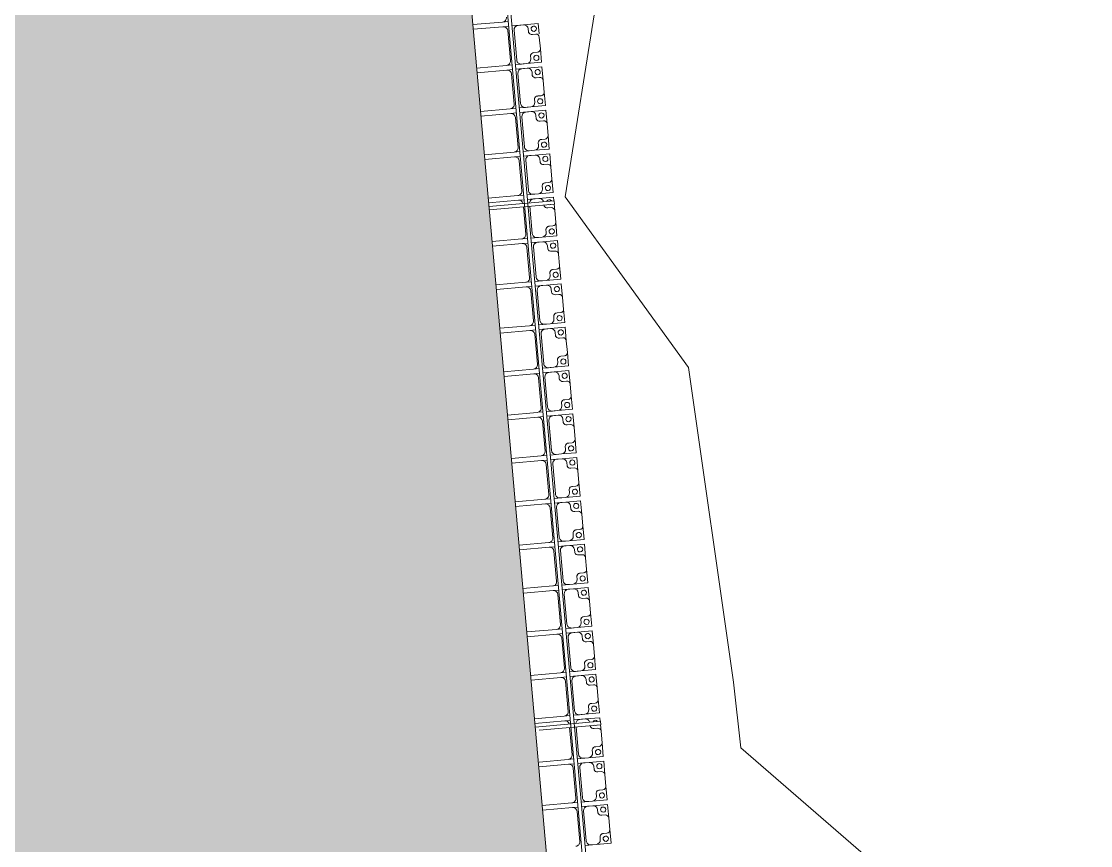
# Model space of a CAD drawing. Header units: millimetres. Extents: x -861324 to 439029, y -308065 to 694685.
# Drawn here: x -21527 to -9258, y 104252 to 113714 of the extents above; entities that cross this region are included whole.
import ezdxf

# ---------------------------------------------------------------- set-up
doc = ezdxf.new("R2010")
doc.units = ezdxf.units.MM
for name, color, linetype, lineweight in [('A-DETL-GENF', 92, 'Continuous', 9), ('A-DETL-THIN', 151, 'Continuous', 9), ('A-GENM', 13, 'Continuous', 9), ('C-TOPO-MINR', 7, 'Continuous', 9), ('S-BEAM', 12, 'Continuous', 9)]:
    doc.layers.add(name, color=color, linetype=linetype, lineweight=lineweight)

# ---------------------------------------------------------------- blocks, each defined once
blk = doc.blocks.new('Dầm C52 - Dầm C52-21055-BỐ TRÍ BÈ PIN HỒ BẢN MÒNG')
at = {"layer": 'S-BEAM', "color": 7}
for p, q in [((-63556, 20), (63556, 20)), ((63556, -20), (-63556, -20))]:
    blk.add_line(p, q, dxfattribs=at)
blk = doc.blocks.new('Dầm C52 - Hộp 40x60-V102-BỐ TRÍ BÈ PIN HỒ BẢN MÒNG')
at = {"layer": 'S-BEAM', "color": 7}
for p, q in [((36408, 20), (37160, 20)), ((37160, 20), (37160, -20)), ((37160, -20), (36448, -20))]:
    blk.add_line(p, q, dxfattribs=at)
blk = doc.blocks.new('Dầm C52 - Hộp 40x60-15957-BỐ TRÍ BÈ PIN HỒ BẢN MÒNG')
at = {"layer": 'S-BEAM', "color": 7}
for p, q in [((36408, 20), (37160, 20)), ((37160, 20), (37160, -20)), ((37160, -20), (36408, -20))]:
    blk.add_line(p, q, dxfattribs=at)
blk = doc.blocks.new('Dai phaodi lai - DẢI PHAO ĐI LẠI-21666-BỐ TRÍ BÈ PIN HỒ BẢN MÒNG')
at = {"layer": 'A-GENM', "color": 9}
for p, q in [((56277, 748), (56396, 748)), ((56277, 579), (56277, 748)), ((56277, 748), (56277, 579)), ((56396, 748), (56277, 748)), ((56567, 748), (56723, 748)), ((56723, 748), (56567, 748)), ((56723, 748), (56723, 579)), ((56723, 579), (56723, 748)), ((56777, 748), (56933, 748)), ((56777, 579), (56777, 748)), ((56777, 748), (56777, 579)), ((56933, 748), (56777, 748)), ((57067, 748), (57223, 748)), ((57223, 748), (57067, 748)), ((57223, 748), (57223, 579)), ((57223, 579), (57223, 748)), ((57277, 748), (57433, 748)), ((57277, 579), (57277, 748)), ((57277, 748), (57277, 579)), ((57433, 748), (57277, 748)), ((57567, 748), (57723, 748)), ((57723, 748), (57567, 748)), ((57723, 748), (57723, 579)), ((57723, 579), (57723, 748)), ((57777, 748), (57933, 748)), ((57777, 579), (57777, 748)), ((57777, 748), (57777, 579)), ((57933, 748), (57777, 748)), ((58067, 748), (58223, 748)), ((58223, 748), (58067, 748)), ((58223, 748), (58223, 579)), ((58223, 579), (58223, 748)), ((58277, 748), (58318, 748)), ((58277, 579), (58277, 748)), ((58277, 748), (58277, 579)), ((58318, 748), (58277, 748)), ((58358, 748), (58433, 748)), ((58433, 748), (58358, 748)), ((58567, 748), (58723, 748)), ((58723, 748), (58567, 748)), ((58723, 748), (58723, 579)), ((58723, 579), (58723, 748)), ((58777, 748), (58933, 748)), ((58777, 579), (58777, 748)), ((58777, 748), (58777, 579)), ((58933, 748), (58777, 748)), ((59067, 748), (59223, 748)), ((59223, 748), (59067, 748)), ((59223, 748), (59223, 579)), ((59223, 579), (59223, 748)), ((59277, 748), (59433, 748)), ((59277, 579), (59277, 748)), ((59277, 748), (59277, 579)), ((59433, 748), (59277, 748)), ((59567, 748), (59723, 748)), ((59723, 748), (59567, 748)), ((59723, 748), (59723, 579)), ((59723, 579), (59723, 748)), ((59777, 748), (59933, 748)), ((59777, 579), (59777, 748)), ((59777, 748), (59777, 579)), ((59933, 748), (59777, 748)), ((60067, 748), (60223, 748)), ((60223, 748), (60067, 748)), ((60223, 748), (60223, 579)), ((60223, 579), (60223, 748)), ((60277, 748), (60433, 748)), ((60277, 579), (60277, 748)), ((60277, 748), (60277, 579)), ((60433, 748), (60277, 748)), ((60567, 748), (60723, 748)), ((60723, 748), (60567, 748)), ((60723, 748), (60723, 579)), ((60723, 579), (60723, 748)), ((60777, 748), (60933, 748)), ((60777, 579), (60777, 748)), ((60777, 748), (60777, 579)), ((60933, 748), (60777, 748)), ((61067, 748), (61223, 748)), ((61223, 748), (61067, 748)), ((61223, 748), (61223, 579)), ((61223, 579), (61223, 748)), ((61277, 748), (61433, 748)), ((61277, 579), (61277, 748)), ((61277, 748), (61277, 579)), ((61433, 748), (61277, 748)), ((61567, 748), (61723, 748)), ((61723, 748), (61567, 748)), ((61723, 748), (61723, 579)), ((61723, 579), (61723, 748)), ((61777, 748), (61933, 748)), ((61777, 579), (61777, 748)), ((61777, 748), (61777, 579)), ((61933, 748), (61777, 748)), ((62067, 748), (62223, 748)), ((62223, 748), (62067, 748)), ((62223, 748), (62223, 579)), ((62223, 579), (62223, 748)), ((62277, 748), (62433, 748)), ((62277, 579), (62277, 748)), ((62277, 748), (62277, 579)), ((62433, 748), (62277, 748)), ((62567, 748), (62723, 748)), ((62723, 748), (62567, 748)), ((62723, 748), (62723, 579)), ((62723, 579), (62723, 748)), ((62777, 748), (62933, 748)), ((62777, 579), (62777, 748)), ((62777, 748), (62777, 579)), ((62933, 748), (62777, 748)), ((63067, 748), (63223, 748)), ((63223, 748), (63067, 748)), ((63223, 748), (63223, 579)), ((63223, 579), (63223, 748)), ((63277, 748), (63433, 748)), ((63277, 579), (63277, 748)), ((63277, 748), (63277, 579)), ((63433, 748), (63277, 748)), ((63567, 748), (63723, 748)), ((63723, 748), (63567, 748)), ((63723, 748), (63723, 579)), ((63723, 579), (63723, 748)), ((63777, 748), (63933, 748)), ((63777, 579), (63777, 748)), ((63777, 748), (63777, 579)), ((63933, 748), (63777, 748)), ((64067, 748), (64223, 748)), ((64223, 748), (64067, 748)), ((64223, 748), (64223, 579)), ((64223, 579), (64223, 748)), ((64277, 748), (64318, 748)), ((64277, 579), (64277, 748)), ((64277, 748), (64277, 579)), ((64318, 748), (64277, 748)), ((64358, 748), (64433, 748)), ((64433, 748), (64358, 748)), ((64567, 748), (64723, 748)), ((64723, 748), (64567, 748)), ((64723, 748), (64723, 579)), ((64723, 579), (64723, 748)), ((64777, 748), (64933, 748)), ((64777, 579), (64777, 748)), ((64777, 748), (64777, 579)), ((64933, 748), (64777, 748)), ((65067, 748), (65223, 748)), ((65223, 748), (65067, 748)), ((65223, 748), (65223, 579)), ((65223, 579), (65223, 748)), ((65277, 748), (65433, 748)), ((65277, 579), (65277, 748)), ((65277, 748), (65277, 579)), ((65433, 748), (65277, 748)), ((65567, 748), (65723, 748)), ((65723, 748), (65567, 748)), ((65723, 748), (65723, 579)), ((65723, 579), (65723, 748)), ((56327, 629), (56361, 629)), ((56361, 629), (56327, 629)), ((56327, 629), (56361, 629)), ((56395, 671), (56395, 710)), ((56395, 710), (56395, 671)), ((56395, 671), (56395, 710)), ((56636, 629), (56673, 629)), ((56673, 629), (56636, 629)), ((56636, 629), (56673, 629)), ((56827, 629), (56864, 629)), ((56864, 629), (56827, 629)), ((56827, 629), (56864, 629)), ((56895, 671), (56895, 710)), ((56895, 710), (56895, 671)), ((56895, 671), (56895, 710)), ((57136, 629), (57173, 629)), ((57173, 629), (57136, 629)), ((57136, 629), (57173, 629)), ((57327, 629), (57364, 629)), ((57364, 629), (57327, 629)), ((57327, 629), (57364, 629)), ((57395, 671), (57395, 710)), ((57395, 710), (57395, 671)), ((57395, 671), (57395, 710)), ((57636, 629), (57673, 629)), ((57673, 629), (57636, 629)), ((57636, 629), (57673, 629)), ((57827, 629), (57864, 629)), ((57864, 629), (57827, 629)), ((57827, 629), (57864, 629)), ((57895, 671), (57895, 710)), ((57895, 710), (57895, 671)), ((57895, 671), (57895, 710)), ((58136, 629), (58173, 629)), ((58173, 629), (58136, 629)), ((58136, 629), (58173, 629)), ((58395, 671), (58395, 710)), ((58395, 710), (58395, 671)), ((58395, 671), (58395, 710)), ((58636, 629), (58673, 629)), ((58673, 629), (58636, 629)), ((58636, 629), (58673, 629)), ((58827, 629), (58864, 629)), ((58864, 629), (58827, 629)), ((58827, 629), (58864, 629)), ((58895, 671), (58895, 710)), ((58895, 710), (58895, 671)), ((58895, 671), (58895, 710)), ((59136, 629), (59173, 629)), ((59173, 629), (59136, 629)), ((59136, 629), (59173, 629)), ((59327, 629), (59364, 629)), ((59364, 629), (59327, 629)), ((59327, 629), (59364, 629)), ((59395, 671), (59395, 710)), ((59395, 710), (59395, 671)), ((59395, 671), (59395, 710)), ((59636, 629), (59673, 629)), ((59673, 629), (59636, 629)), ((59636, 629), (59673, 629)), ((59827, 629), (59864, 629)), ((59864, 629), (59827, 629)), ((59827, 629), (59864, 629)), ((59895, 671), (59895, 710)), ((59895, 710), (59895, 671)), ((59895, 671), (59895, 710)), ((60136, 629), (60173, 629)), ((60173, 629), (60136, 629)), ((60136, 629), (60173, 629)), ((60327, 629), (60364, 629)), ((60364, 629), (60327, 629)), ((60327, 629), (60364, 629)), ((60395, 671), (60395, 710)), ((60395, 710), (60395, 671)), ((60395, 671), (60395, 710)), ((60636, 629), (60673, 629)), ((60673, 629), (60636, 629)), ((60636, 629), (60673, 629)), ((60827, 629), (60864, 629)), ((60864, 629), (60827, 629)), ((60827, 629), (60864, 629)), ((60895, 671), (60895, 710)), ((60895, 710), (60895, 671)), ((60895, 671), (60895, 710)), ((61136, 629), (61173, 629)), ((61173, 629), (61136, 629)), ((61136, 629), (61173, 629)), ((61327, 629), (61364, 629)), ((61364, 629), (61327, 629)), ((61327, 629), (61364, 629)), ((61395, 671), (61395, 710)), ((61395, 710), (61395, 671)), ((61395, 671), (61395, 710)), ((61636, 629), (61673, 629)), ((61673, 629), (61636, 629)), ((61636, 629), (61673, 629)), ((61827, 629), (61864, 629)), ((61864, 629), (61827, 629)), ((61827, 629), (61864, 629)), ((61895, 671), (61895, 710)), ((61895, 710), (61895, 671)), ((61895, 671), (61895, 710)), ((62136, 629), (62173, 629)), ((62173, 629), (62136, 629)), ((62136, 629), (62173, 629)), ((62327, 629), (62364, 629)), ((62364, 629), (62327, 629)), ((62327, 629), (62364, 629)), ((62395, 671), (62395, 710)), ((62395, 710), (62395, 671)), ((62395, 671), (62395, 710)), ((62636, 629), (62673, 629)), ((62673, 629), (62636, 629)), ((62636, 629), (62673, 629)), ((62827, 629), (62850, 629)), ((62850, 629), (62827, 629)), ((62827, 629), (62850, 629)), ((62895, 671), (62895, 710)), ((62895, 710), (62895, 671)), ((62895, 671), (62895, 710)), ((63136, 629), (63173, 629)), ((63173, 629), (63136, 629)), ((63136, 629), (63173, 629)), ((63327, 629), (63364, 629)), ((63364, 629), (63327, 629)), ((63327, 629), (63364, 629)), ((63395, 671), (63395, 710)), ((63395, 710), (63395, 671)), ((63395, 671), (63395, 710)), ((63636, 629), (63673, 629)), ((63673, 629), (63636, 629)), ((63636, 629), (63673, 629)), ((63827, 629), (63864, 629)), ((63864, 629), (63827, 629)), ((63827, 629), (63864, 629)), ((63895, 671), (63895, 710)), ((63895, 710), (63895, 671)), ((63895, 671), (63895, 710)), ((64136, 629), (64173, 629)), ((64173, 629), (64136, 629)), ((64136, 629), (64173, 629)), ((64395, 671), (64395, 710)), ((64395, 710), (64395, 671)), ((64395, 671), (64395, 710)), ((64636, 629), (64673, 629)), ((64673, 629), (64636, 629)), ((64636, 629), (64673, 629)), ((64827, 629), (64864, 629)), ((64864, 629), (64827, 629)), ((64827, 629), (64864, 629)), ((64895, 671), (64895, 710)), ((64895, 710), (64895, 671)), ((64895, 671), (64895, 710)), ((65136, 629), (65173, 629)), ((65173, 629), (65136, 629)), ((65136, 629), (65173, 629)), ((65327, 629), (65364, 629)), ((65364, 629), (65327, 629)), ((65327, 629), (65364, 629)), ((65395, 671), (65395, 710)), ((65395, 710), (65395, 671)), ((65395, 671), (65395, 710)), ((65636, 629), (65673, 629)), ((65673, 629), (65636, 629)), ((65636, 629), (65673, 629)), ((56277, 448), (56277, 579)), ((56723, 579), (56723, 448)), ((56777, 448), (56777, 579)), ((57223, 579), (57223, 448)), ((57277, 448), (57277, 579)), ((57723, 579), (57723, 448)), ((57777, 448), (57777, 579)), ((58223, 579), (58223, 448)), ((58277, 448), (58277, 579)), ((58723, 579), (58723, 448)), ((58777, 448), (58777, 579)), ((59223, 579), (59223, 448)), ((59277, 448), (59277, 579)), ((59723, 579), (59723, 453)), ((59777, 448), (59777, 579)), ((60223, 579), (60223, 448)), ((60277, 448), (60277, 579)), ((60723, 579), (60723, 448)), ((60777, 448), (60777, 579)), ((61223, 579), (61223, 448)), ((61277, 448), (61277, 579)), ((61723, 579), (61723, 448)), ((61777, 448), (61777, 579)), ((62223, 579), (62223, 448)), ((62277, 448), (62277, 579)), ((62723, 579), (62723, 448)), ((62777, 448), (62777, 579)), ((63223, 579), (63223, 448)), ((63277, 448), (63277, 579)), ((63723, 579), (63723, 448)), ((63777, 448), (63777, 579)), ((64223, 579), (64223, 448)), ((64277, 448), (64277, 579)), ((64723, 579), (64723, 448)), ((64777, 448), (64777, 579)), ((65223, 579), (65223, 448)), ((65277, 448), (65277, 579)), ((65723, 579), (65723, 448)), ((56223, 408), (56223, 343)), ((56277, 343), (56277, 408)), ((56723, 408), (56723, 343)), ((56777, 343), (56777, 408)), ((57223, 408), (57223, 343)), ((57277, 343), (57277, 408)), ((57723, 408), (57723, 343)), ((57777, 343), (57777, 408)), ((58223, 408), (58223, 343)), ((58277, 343), (58277, 408)), ((58723, 408), (58723, 343)), ((58777, 343), (58777, 408)), ((59223, 408), (59223, 343)), ((59277, 343), (59277, 408)), ((59723, 408), (59723, 343)), ((59777, 343), (59777, 408)), ((60223, 408), (60223, 343)), ((60277, 343), (60277, 403)), ((60723, 408), (60723, 364)), ((60777, 343), (60777, 408)), ((61223, 408), (61223, 343)), ((61277, 343), (61277, 408)), ((61723, 408), (61723, 343)), ((61777, 343), (61777, 408)), ((62223, 408), (62223, 343)), ((62277, 343), (62277, 408)), ((62723, 408), (62723, 343)), ((62777, 343), (62777, 408)), ((63223, 408), (63223, 343)), ((63277, 343), (63277, 408)), ((63723, 408), (63723, 343)), ((63777, 343), (63777, 408)), ((64223, 408), (64223, 343)), ((64277, 343), (64277, 408)), ((64723, 408), (64723, 343)), ((64777, 343), (64777, 408)), ((65223, 408), (65223, 343)), ((65277, 343), (65277, 408))]:
    blk.add_line(p, q, dxfattribs=at)
at = {"layer": 'A-GENM', "color": 7}
for p, q in [((56567, 748), (56433, 748)), ((57067, 748), (56933, 748)), ((57567, 748), (57433, 748)), ((58067, 748), (57933, 748)), ((58567, 748), (58433, 748)), ((59067, 748), (58933, 748)), ((59567, 748), (59433, 748)), ((60067, 748), (59933, 748)), ((60567, 748), (60433, 748)), ((61067, 748), (60933, 748)), ((61567, 748), (61433, 748)), ((62067, 748), (61933, 748)), ((62567, 748), (62433, 748)), ((63067, 748), (62933, 748)), ((63567, 748), (63433, 748)), ((64067, 748), (63933, 748)), ((64567, 748), (64433, 748)), ((65067, 748), (64933, 748)), ((65567, 748), (65433, 748)), ((56364, 629), (56327, 629)), ((56395, 710), (56395, 671)), ((56605, 671), (56605, 710)), ((56673, 629), (56636, 629)), ((56864, 629), (56827, 629)), ((56895, 710), (56895, 671)), ((57105, 671), (57105, 710)), ((57173, 629), (57136, 629)), ((57364, 629), (57327, 629)), ((57395, 710), (57395, 671)), ((57605, 671), (57605, 710)), ((57673, 629), (57636, 629)), ((57864, 629), (57827, 629)), ((57895, 710), (57895, 671)), ((58105, 671), (58105, 710)), ((58173, 629), (58136, 629)), ((58395, 710), (58395, 671)), ((58605, 671), (58605, 710)), ((58673, 629), (58636, 629)), ((58864, 629), (58827, 629)), ((58895, 710), (58895, 671)), ((59105, 671), (59105, 710)), ((59173, 629), (59136, 629)), ((59364, 629), (59327, 629)), ((59395, 710), (59395, 671)), ((59605, 671), (59605, 710)), ((59673, 629), (59636, 629)), ((59864, 629), (59827, 629)), ((59895, 710), (59895, 671)), ((60105, 671), (60105, 710)), ((60173, 629), (60136, 629)), ((60364, 629), (60327, 629)), ((60395, 710), (60395, 671)), ((60605, 671), (60605, 710)), ((60673, 629), (60636, 629)), ((60864, 629), (60827, 629)), ((60895, 710), (60895, 671)), ((61105, 671), (61105, 710)), ((61173, 629), (61136, 629)), ((61364, 629), (61327, 629)), ((61395, 710), (61395, 671)), ((61605, 671), (61605, 710)), ((61673, 629), (61636, 629)), ((61864, 629), (61827, 629)), ((61895, 710), (61895, 671)), ((62105, 671), (62105, 710)), ((62173, 629), (62136, 629)), ((62364, 629), (62327, 629)), ((62395, 710), (62395, 671)), ((62605, 671), (62605, 710)), ((62673, 629), (62636, 629)), ((62864, 629), (62827, 629)), ((62895, 710), (62895, 671)), ((63105, 671), (63105, 710)), ((63173, 629), (63136, 629)), ((63364, 629), (63327, 629)), ((63395, 710), (63395, 671)), ((63605, 671), (63605, 710)), ((63673, 629), (63636, 629)), ((63864, 629), (63827, 629)), ((63895, 710), (63895, 671)), ((64105, 671), (64105, 710)), ((64173, 629), (64136, 629)), ((64395, 710), (64395, 671)), ((64605, 671), (64605, 710)), ((64673, 629), (64636, 629)), ((64864, 629), (64827, 629)), ((64895, 710), (64895, 671)), ((65105, 671), (65105, 710)), ((65173, 629), (65136, 629)), ((65364, 629), (65327, 629)), ((65395, 710), (65395, 671)), ((65605, 671), (65605, 710)), ((65673, 629), (65636, 629)), ((56277, 579), (56277, 517)), ((56277, 448), (56277, 517)), ((56723, 517), (56723, 579)), ((56723, 517), (56723, 448)), ((56777, 579), (56777, 517)), ((56777, 448), (56777, 517)), ((57223, 517), (57223, 579)), ((57223, 517), (57223, 448)), ((57277, 579), (57277, 517)), ((57277, 448), (57277, 517)), ((57723, 517), (57723, 579)), ((57723, 517), (57723, 448)), ((57777, 579), (57777, 517)), ((57777, 448), (57777, 517)), ((58223, 517), (58223, 579)), ((58223, 517), (58223, 448)), ((58277, 579), (58277, 517)), ((58277, 448), (58277, 517)), ((58723, 517), (58723, 579)), ((58723, 517), (58723, 448)), ((58777, 579), (58777, 517)), ((58777, 448), (58777, 517)), ((59223, 517), (59223, 579)), ((59223, 517), (59223, 448)), ((59277, 579), (59277, 517)), ((59277, 448), (59277, 492)), ((59723, 517), (59723, 579)), ((59723, 517), (59723, 453)), ((59777, 579), (59777, 517)), ((59777, 448), (59777, 517)), ((60223, 517), (60223, 579)), ((60223, 517), (60223, 448)), ((60277, 579), (60277, 517)), ((60277, 448), (60277, 517)), ((60723, 517), (60723, 579)), ((60723, 517), (60723, 448)), ((60777, 579), (60777, 517)), ((60777, 448), (60777, 517)), ((61223, 517), (61223, 579)), ((61223, 517), (61223, 448)), ((61277, 579), (61277, 517)), ((61277, 448), (61277, 517)), ((61723, 517), (61723, 579)), ((61723, 517), (61723, 448)), ((61777, 579), (61777, 517)), ((61777, 448), (61777, 517)), ((62223, 517), (62223, 579)), ((62223, 517), (62223, 448)), ((62277, 579), (62277, 517)), ((62277, 448), (62277, 517)), ((62723, 517), (62723, 579)), ((62723, 517), (62723, 448)), ((62777, 579), (62777, 517)), ((62777, 448), (62777, 517)), ((63223, 517), (63223, 579)), ((63223, 517), (63223, 448)), ((63277, 579), (63277, 517)), ((63277, 448), (63277, 517)), ((63723, 517), (63723, 579)), ((63723, 517), (63723, 448)), ((63777, 579), (63777, 517)), ((63777, 448), (63777, 517)), ((64223, 517), (64223, 579)), ((64223, 517), (64223, 448)), ((64277, 579), (64277, 517)), ((64277, 448), (64277, 517)), ((64723, 517), (64723, 579)), ((64723, 517), (64723, 448)), ((64777, 579), (64777, 517)), ((64777, 448), (64777, 517)), ((65223, 517), (65223, 579)), ((65223, 517), (65223, 448)), ((65277, 579), (65277, 517)), ((65277, 448), (65277, 517)), ((65723, 517), (65723, 579)), ((65723, 517), (65723, 448)), ((56223, 408), (56223, 343)), ((56277, 343), (56277, 408)), ((56327, 467), (56673, 467)), ((56673, 393), (56327, 393)), ((56723, 408), (56723, 343)), ((56777, 343), (56777, 408)), ((56827, 467), (57173, 467)), ((57173, 393), (56827, 393)), ((57223, 408), (57223, 343)), ((57277, 343), (57277, 408)), ((57327, 467), (57673, 467)), ((57673, 393), (57327, 393)), ((57723, 408), (57723, 343)), ((57777, 343), (57777, 408)), ((57827, 467), (58173, 467)), ((58173, 393), (57827, 393)), ((58223, 408), (58223, 343)), ((58277, 343), (58277, 408)), ((58358, 467), (58673, 467)), ((58673, 393), (58358, 393)), ((58723, 408), (58723, 343)), ((58777, 343), (58777, 408)), ((58827, 467), (59173, 467)), ((59173, 393), (58827, 393)), ((59223, 408), (59223, 343)), ((59277, 343), (59277, 408)), ((59327, 467), (59673, 467)), ((59673, 393), (59327, 393)), ((59723, 408), (59723, 343)), ((59777, 343), (59777, 408)), ((59827, 467), (60173, 467)), ((60173, 393), (59827, 393)), ((60223, 408), (60223, 343)), ((60277, 343), (60277, 403)), ((60327, 467), (60673, 467)), ((60673, 393), (60327, 393)), ((60723, 408), (60723, 364)), ((60777, 343), (60777, 408)), ((60827, 467), (61173, 467)), ((61173, 393), (60827, 393)), ((61223, 408), (61223, 343)), ((61277, 343), (61277, 408)), ((61327, 467), (61673, 467)), ((61673, 393), (61327, 393)), ((61723, 408), (61723, 343)), ((61777, 343), (61777, 408)), ((61827, 467), (62173, 467)), ((62173, 393), (61827, 393)), ((62223, 408), (62223, 343)), ((62277, 343), (62277, 408)), ((62327, 467), (62673, 467)), ((62673, 393), (62327, 393)), ((62723, 408), (62723, 343)), ((62777, 343), (62777, 408)), ((62827, 467), (63173, 467)), ((63173, 393), (62827, 393)), ((63223, 408), (63223, 343)), ((63277, 343), (63277, 408)), ((63327, 467), (63673, 467)), ((63673, 393), (63327, 393)), ((63723, 408), (63723, 343)), ((63777, 343), (63777, 408)), ((63827, 467), (64173, 467)), ((64173, 393), (63827, 393)), ((64223, 408), (64223, 343)), ((64277, 343), (64277, 408)), ((64358, 467), (64673, 467)), ((64673, 393), (64358, 393)), ((64723, 408), (64723, 343)), ((64777, 343), (64777, 408)), ((64827, 467), (65173, 467)), ((65173, 393), (64827, 393)), ((65223, 408), (65223, 343)), ((65277, 343), (65277, 408)), ((65327, 467), (65673, 467)), ((65673, 393), (65327, 393)), ((56223, 0), (56223, 343)), ((56277, 343), (56277, 0)), ((56723, 0), (56723, 343)), ((56777, 343), (56777, 0)), ((57223, 0), (57223, 343)), ((57277, 343), (57277, 0)), ((57723, 0), (57723, 343)), ((57777, 343), (57777, 0)), ((58223, 0), (58223, 343)), ((58277, 343), (58277, 0)), ((58723, 0), (58723, 343)), ((58777, 343), (58777, 0)), ((59223, 0), (59223, 343)), ((59277, 343), (59277, 0)), ((59723, 0), (59723, 343)), ((59777, 343), (59777, 0)), ((60223, 0), (60223, 343)), ((60277, 343), (60277, 0)), ((60723, 0), (60723, 343)), ((60777, 343), (60777, 0)), ((61223, 0), (61223, 343)), ((61277, 343), (61277, 0)), ((61723, 0), (61723, 343)), ((61777, 343), (61777, 0)), ((62223, 0), (62223, 343)), ((62277, 343), (62277, 0)), ((62723, 0), (62723, 343)), ((62777, 343), (62777, 0)), ((63223, 0), (63223, 343)), ((63277, 343), (63277, 0)), ((63723, 0), (63723, 343)), ((63777, 343), (63777, 0)), ((64223, 0), (64223, 343)), ((64277, 343), (64277, 0)), ((64723, 8), (64723, 343)), ((64777, 343), (64777, 3)), ((65223, 0), (65223, 343)), ((65277, 343), (65277, 0))]:
    blk.add_line(p, q, dxfattribs=at)
for centre, radius, start, end in [((56433, 710), 38, 90, 180), ((56567, 710), 38, 360, 90), ((56933, 710), 38, 90, 180), ((57067, 710), 38, 360, 90), ((57433, 710), 38, 90, 180), ((57567, 710), 38, 360, 90), ((57933, 710), 38, 90, 180), ((58067, 710), 38, 360, 90), ((58433, 710), 38, 90, 180), ((58567, 710), 38, 360, 90), ((58933, 710), 38, 90, 180), ((59067, 710), 38, 360, 90), ((59433, 710), 38, 90, 180), ((59567, 710), 38, 360, 90), ((59933, 710), 38, 90, 180), ((60067, 710), 38, 360, 90), ((60433, 710), 38, 90, 180), ((60567, 710), 38, 360, 90), ((60933, 710), 38, 90, 180), ((61067, 710), 38, 360, 90), ((61433, 710), 38, 90, 180), ((61567, 710), 38, 360, 90), ((61933, 710), 38, 90, 180), ((62067, 710), 38, 360, 90), ((62433, 710), 38, 90, 180), ((62567, 710), 38, 360, 90), ((62933, 710), 38, 90, 180), ((63067, 710), 38, 360, 90), ((63433, 710), 38, 90, 180), ((63567, 710), 38, 360, 90), ((63933, 710), 38, 90, 180), ((64067, 710), 38, 360, 90), ((64433, 710), 38, 90, 180), ((64567, 710), 38, 360, 90), ((64933, 710), 38, 90, 180), ((65067, 710), 38, 360, 90), ((65433, 710), 38, 90, 180), ((65567, 710), 38, 360, 90), ((56327, 579), 50, 90, 180), ((56355, 668), 40, 283.1885, 3.5081), ((56645, 668), 40, 176.4919, 256.8115), ((56673, 579), 50, 0, 90), ((56827, 579), 50, 90, 180), ((56855, 668), 40, 283.1885, 3.5081), ((57145, 668), 40, 176.4919, 256.8115), ((57173, 579), 50, 0, 90), ((57327, 579), 50, 90, 180), ((57355, 668), 40, 283.1885, 3.5081), ((57645, 668), 40, 176.4919, 256.8115), ((57673, 579), 50, 0, 90), ((57827, 579), 50, 90, 180), ((57855, 668), 40, 283.1885, 3.5081), ((58145, 668), 40, 176.4919, 256.8115), ((58173, 579), 50, 0, 90), ((58327, 579), 50, 105, 180), ((58355, 668), 40, 283.1885, 3.5081), ((58645, 668), 40, 176.4919, 256.8115), ((58673, 579), 50, 0, 90), ((58827, 579), 50, 90, 180), ((58855, 668), 40, 283.1885, 3.5081), ((59145, 668), 40, 176.4919, 256.8115), ((59173, 579), 50, 0, 90), ((59327, 579), 50, 90, 180), ((59355, 668), 40, 283.1885, 3.5081), ((59645, 668), 40, 176.4919, 256.8115), ((59673, 579), 50, 0, 90), ((59827, 579), 50, 90, 180), ((59855, 668), 40, 283.1885, 3.5081), ((60145, 668), 40, 176.4919, 256.8115), ((60173, 579), 50, 0, 90), ((60327, 579), 50, 90, 180), ((60355, 668), 40, 283.1885, 3.5081), ((60645, 668), 40, 176.4919, 256.8115), ((60673, 579), 50, 0, 90), ((60827, 579), 50, 90, 180), ((60855, 668), 40, 283.1885, 3.5081), ((61145, 668), 40, 176.4919, 256.8115), ((61173, 579), 50, 0, 90), ((61327, 579), 50, 90, 180), ((61355, 668), 40, 283.1885, 3.5081), ((61645, 668), 40, 176.4919, 256.8115), ((61673, 579), 50, 0, 90), ((61827, 579), 50, 90, 180), ((61855, 668), 40, 283.1885, 3.5081), ((62145, 668), 40, 176.4919, 256.8115), ((62173, 579), 50, 0, 90), ((62327, 579), 50, 90, 180), ((62355, 668), 40, 283.1885, 3.5081), ((62645, 668), 40, 176.4919, 256.8115), ((62673, 579), 50, 0, 90), ((62827, 579), 50, 90, 180), ((62855, 668), 40, 283.1885, 3.5081), ((63145, 668), 40, 176.4919, 256.8115), ((63173, 579), 50, 0, 90), ((63327, 579), 50, 90, 180), ((63355, 668), 40, 283.1885, 3.5081), ((63645, 668), 40, 176.4919, 256.8115), ((63673, 579), 50, 0, 90), ((63827, 579), 50, 90, 180), ((63855, 668), 40, 283.1885, 3.5081), ((64145, 668), 40, 176.4919, 256.8115), ((64173, 579), 50, 0, 90), ((64327, 579), 50, 105, 180), ((64355, 668), 40, 283.1885, 3.5081), ((64645, 668), 40, 176.4919, 256.8115), ((64673, 579), 50, 0, 90), ((64827, 579), 50, 90, 180), ((64855, 668), 40, 283.1885, 3.5081), ((65145, 668), 40, 176.4919, 256.8115), ((65173, 579), 50, 0, 90), ((65327, 579), 50, 90, 180), ((65355, 668), 40, 283.1885, 3.5081), ((65645, 668), 40, 176.4919, 256.8115), ((65673, 579), 50, 0, 90), ((56327, 517), 50, 180, 270), ((56673, 517), 50, 270, 0), ((56827, 517), 50, 180, 270), ((57173, 517), 50, 270, 0), ((57327, 517), 50, 180, 270), ((57673, 517), 50, 270, 0), ((57827, 517), 50, 180, 270), ((58173, 517), 50, 270, 0), ((58327, 517), 50, 180, 255), ((58673, 517), 50, 270, 0), ((58827, 517), 50, 180, 270), ((59173, 517), 50, 270, 0), ((59327, 517), 50, 180, 270), ((59673, 517), 50, 270, 0), ((59827, 517), 50, 180, 270), ((60173, 517), 50, 270, 0), ((60327, 517), 50, 180, 270), ((60673, 517), 50, 270, 0), ((60827, 517), 50, 180, 270), ((61173, 517), 50, 270, 0), ((61327, 517), 50, 180, 270), ((61673, 517), 50, 270, 0), ((61827, 517), 50, 180, 270), ((62173, 517), 50, 270, 0), ((62327, 517), 50, 180, 270), ((62673, 517), 50, 270, 0), ((62827, 517), 50, 180, 270), ((63173, 517), 50, 270, 0), ((63327, 517), 50, 180, 270), ((63673, 517), 50, 270, 0), ((63827, 517), 50, 180, 270), ((64173, 517), 50, 270, 0), ((64327, 517), 50, 180, 255), ((64673, 517), 50, 270, 0), ((64827, 517), 50, 180, 270), ((65173, 517), 50, 270, 0), ((65327, 517), 50, 180, 270), ((65673, 517), 50, 270, 0), ((56173, 343), 50, 360, 90), ((56327, 343), 50, 90, 180), ((56673, 343), 50, 360, 90), ((56827, 343), 50, 90, 180), ((57173, 343), 50, 360, 90), ((57327, 343), 50, 90, 180), ((57673, 343), 50, 360, 90), ((57827, 343), 50, 90, 180), ((58173, 343), 50, 360, 90), ((58327, 343), 50, 105, 180), ((58673, 343), 50, 360, 90), ((58827, 343), 50, 90, 180), ((59173, 343), 50, 360, 90), ((59327, 343), 50, 90, 180), ((59673, 343), 50, 360, 90), ((59827, 343), 50, 90, 180), ((60173, 343), 50, 360, 90), ((60327, 343), 50, 90, 180), ((60673, 343), 50, 360, 90), ((60827, 343), 50, 90, 180), ((61173, 343), 50, 360, 90), ((61327, 343), 50, 90, 180), ((61673, 343), 50, 360, 90), ((61827, 343), 50, 90, 180), ((62173, 343), 50, 360, 90), ((62327, 343), 50, 90, 180), ((62673, 343), 50, 360, 90), ((62827, 343), 50, 90, 180), ((63173, 343), 50, 360, 90), ((63327, 343), 50, 90, 180), ((63673, 343), 50, 360, 90), ((63827, 343), 50, 90, 180), ((64173, 343), 50, 360, 90), ((64327, 343), 50, 105, 180), ((64673, 343), 50, 360, 90), ((64827, 343), 50, 90, 180), ((65173, 343), 50, 360, 90), ((65327, 343), 50, 90, 180), ((65673, 343), 50, 360, 90)]:
    blk.add_arc(centre, radius, start, end, dxfattribs=at)
at = {"layer": 'A-GENM', "color": 9}
for centre, radius, start, end in [((56433, 710), 38, 135, 180), ((56433, 710), 38, 135, 180), ((56433, 710), 38, 135, 180), ((56567, 710), 38, 15, 45), ((56567, 710), 38, 15, 45), ((56567, 710), 38, 15, 45), ((56933, 710), 38, 135, 180), ((56933, 710), 38, 135, 180), ((56933, 710), 38, 135, 180), ((57067, 710), 38, 15, 45), ((57067, 710), 38, 15, 45), ((57067, 710), 38, 15, 45), ((57433, 710), 38, 135, 180), ((57433, 710), 38, 135, 180), ((57433, 710), 38, 135, 180), ((57567, 710), 38, 15, 45), ((57567, 710), 38, 15, 45), ((57567, 710), 38, 15, 45), ((57933, 710), 38, 135, 180), ((57933, 710), 38, 135, 180), ((57933, 710), 38, 135, 180), ((58067, 710), 38, 15, 45), ((58067, 710), 38, 15, 45), ((58067, 710), 38, 15, 45), ((58433, 710), 38, 135, 180), ((58433, 710), 38, 135, 180), ((58433, 710), 38, 135, 180), ((58567, 710), 38, 15, 45), ((58567, 710), 38, 15, 45), ((58567, 710), 38, 15, 45), ((58933, 710), 38, 135, 180), ((58933, 710), 38, 135, 180), ((58933, 710), 38, 135, 180), ((59067, 710), 38, 15, 45), ((59067, 710), 38, 15, 45), ((59067, 710), 38, 15, 45), ((59433, 710), 38, 135, 180), ((59433, 710), 38, 135, 180), ((59433, 710), 38, 135, 180), ((59567, 710), 38, 15, 45), ((59567, 710), 38, 15, 45), ((59567, 710), 38, 15, 45), ((59933, 710), 38, 135, 180), ((59933, 710), 38, 135, 180), ((59933, 710), 38, 135, 180), ((60067, 710), 38, 15, 45), ((60067, 710), 38, 15, 45), ((60067, 710), 38, 15, 45), ((60433, 710), 38, 135, 180), ((60433, 710), 38, 135, 180), ((60433, 710), 38, 135, 180), ((60567, 710), 38, 15, 45), ((60567, 710), 38, 15, 45), ((60567, 710), 38, 15, 45), ((60933, 710), 38, 135, 180), ((60933, 710), 38, 135, 180), ((60933, 710), 38, 135, 180), ((61067, 710), 38, 15, 45), ((61067, 710), 38, 15, 45), ((61067, 710), 38, 15, 45), ((61433, 710), 38, 135, 180), ((61433, 710), 38, 135, 180), ((61433, 710), 38, 135, 180), ((61567, 710), 38, 15, 45), ((61567, 710), 38, 15, 45), ((61567, 710), 38, 15, 45), ((61933, 710), 38, 135, 180), ((61933, 710), 38, 135, 180), ((61933, 710), 38, 135, 180), ((62067, 710), 38, 15, 45), ((62067, 710), 38, 15, 45), ((62067, 710), 38, 15, 45), ((62433, 710), 38, 135, 180), ((62433, 710), 38, 135, 180), ((62433, 710), 38, 135, 180), ((62567, 710), 38, 15, 45), ((62567, 710), 38, 15, 45), ((62567, 710), 38, 15, 45), ((62933, 710), 38, 135, 180), ((62933, 710), 38, 135, 180), ((62933, 710), 38, 135, 180), ((63067, 710), 38, 15, 45), ((63067, 710), 38, 15, 45), ((63067, 710), 38, 15, 45), ((63433, 710), 38, 135, 180), ((63433, 710), 38, 135, 180), ((63433, 710), 38, 135, 180), ((63567, 710), 38, 15, 45), ((63567, 710), 38, 15, 45), ((63567, 710), 38, 15, 45), ((63933, 710), 38, 135, 180), ((63933, 710), 38, 135, 180), ((63933, 710), 38, 135, 180), ((64067, 710), 38, 15, 45), ((64067, 710), 38, 15, 45), ((64067, 710), 38, 15, 45), ((64433, 710), 38, 135, 180), ((64433, 710), 38, 135, 180), ((64433, 710), 38, 135, 180), ((64567, 710), 38, 15, 45), ((64567, 710), 38, 15, 45), ((64567, 710), 38, 15, 45), ((64933, 710), 38, 135, 180), ((64933, 710), 38, 135, 180), ((64933, 710), 38, 135, 180), ((65067, 710), 38, 15, 45), ((65067, 710), 38, 15, 45), ((65067, 710), 38, 15, 45), ((65433, 710), 38, 135, 180), ((65433, 710), 38, 135, 180), ((65433, 710), 38, 135, 180), ((65567, 710), 38, 15, 45), ((65567, 710), 38, 15, 45), ((65567, 710), 38, 15, 45), ((56327, 579), 50, 90, 180), ((56327, 579), 50, 90, 180), ((56327, 579), 50, 90, 180), ((56332, 693), 30, 90, 270), ((56332, 693), 30, 90, 270), ((56332, 693), 30, 270, 90), ((56332, 693), 30, 270, 90), ((56355, 668), 40, 283.1885, 296.5751), ((56355, 668), 40, 283.1885, 296.5751), ((56355, 668), 40, 283.1885, 296.5751), ((56355, 668), 40, 323.3483, 3.5081), ((56355, 668), 40, 323.3483, 3.5081), ((56355, 668), 40, 323.3483, 3.5081), ((56645, 668), 40, 176.4919, 230.0383), ((56645, 668), 40, 176.4919, 230.0383), ((56645, 668), 40, 176.4919, 230.0383), ((56645, 668), 40, 243.4249, 256.8115), ((56645, 668), 40, 243.4249, 256.8115), ((56645, 668), 40, 243.4249, 256.8115), ((56668, 693), 30, 90, 270), ((56668, 693), 30, 90, 270), ((56668, 693), 30, 270, 90), ((56668, 693), 30, 270, 90), ((56673, 579), 50, 0, 90), ((56673, 579), 50, 0, 90), ((56673, 579), 50, 0, 90), ((56827, 579), 50, 90, 180), ((56827, 579), 50, 90, 180), ((56827, 579), 50, 90, 180), ((56832, 693), 30, 90, 270), ((56832, 693), 30, 90, 270), ((56832, 693), 30, 270, 90), ((56832, 693), 30, 270, 90), ((56855, 668), 40, 283.1885, 296.5751), ((56855, 668), 40, 283.1885, 296.5751), ((56855, 668), 40, 283.1885, 296.5751), ((56855, 668), 40, 323.3483, 3.5081), ((56855, 668), 40, 323.3483, 3.5081), ((56855, 668), 40, 323.3483, 3.5081), ((57145, 668), 40, 176.4919, 230.0383), ((57145, 668), 40, 176.4919, 230.0383), ((57145, 668), 40, 176.4919, 230.0383), ((57145, 668), 40, 243.4249, 256.8115), ((57145, 668), 40, 243.4249, 256.8115), ((57145, 668), 40, 243.4249, 256.8115), ((57168, 693), 30, 90, 270), ((57168, 693), 30, 90, 270), ((57168, 693), 30, 270, 90), ((57168, 693), 30, 270, 90), ((57173, 579), 50, 0, 90), ((57173, 579), 50, 0, 90), ((57173, 579), 50, 0, 90), ((57327, 579), 50, 90, 180), ((57327, 579), 50, 90, 180), ((57327, 579), 50, 90, 180), ((57332, 693), 30, 90, 270), ((57332, 693), 30, 90, 270), ((57332, 693), 30, 270, 90), ((57332, 693), 30, 270, 90), ((57355, 668), 40, 283.1885, 296.5751), ((57355, 668), 40, 283.1885, 296.5751), ((57355, 668), 40, 283.1885, 296.5751), ((57355, 668), 40, 323.3483, 3.5081), ((57355, 668), 40, 323.3483, 3.5081), ((57355, 668), 40, 323.3483, 3.5081), ((57645, 668), 40, 176.4919, 230.0383), ((57645, 668), 40, 176.4919, 230.0383), ((57645, 668), 40, 176.4919, 230.0383), ((57645, 668), 40, 243.4249, 256.8115), ((57645, 668), 40, 243.4249, 256.8115), ((57645, 668), 40, 243.4249, 256.8115), ((57668, 693), 30, 90, 270), ((57668, 693), 30, 90, 270), ((57668, 693), 30, 270, 90), ((57668, 693), 30, 270, 90), ((57673, 579), 50, 0, 90), ((57673, 579), 50, 0, 90), ((57673, 579), 50, 0, 90), ((57827, 579), 50, 90, 180), ((57827, 579), 50, 90, 180), ((57827, 579), 50, 90, 180), ((57832, 693), 30, 90, 270), ((57832, 693), 30, 90, 270), ((57832, 693), 30, 270, 90), ((57832, 693), 30, 270, 90), ((57855, 668), 40, 283.1885, 296.5751), ((57855, 668), 40, 283.1885, 296.5751), ((57855, 668), 40, 283.1885, 296.5751), ((57855, 668), 40, 323.3483, 3.5081), ((57855, 668), 40, 323.3483, 3.5081), ((57855, 668), 40, 323.3483, 3.5081), ((58145, 668), 40, 176.4919, 230.0383), ((58145, 668), 40, 176.4919, 230.0383), ((58145, 668), 40, 176.4919, 230.0383), ((58145, 668), 40, 243.4249, 256.8115), ((58145, 668), 40, 243.4249, 256.8115), ((58145, 668), 40, 243.4249, 256.8115), ((58168, 693), 30, 90, 270), ((58168, 693), 30, 90, 270), ((58168, 693), 30, 270, 90), ((58168, 693), 30, 270, 90), ((58173, 579), 50, 0, 90), ((58173, 579), 50, 0, 90), ((58173, 579), 50, 0, 90), ((58327, 579), 50, 105, 180), ((58327, 579), 50, 105, 180), ((58327, 579), 50, 105, 180), ((58332, 693), 30, 120, 240), ((58332, 693), 30, 120, 240), ((58332, 693), 30, 330, 30), ((58332, 693), 30, 330, 30), ((58355, 668), 40, 283.1885, 296.5751), ((58355, 668), 40, 283.1885, 296.5751), ((58355, 668), 40, 283.1885, 296.5751), ((58355, 668), 40, 323.3483, 3.5081), ((58355, 668), 40, 323.3483, 3.5081), ((58355, 668), 40, 323.3483, 3.5081), ((58645, 668), 40, 176.4919, 230.0383), ((58645, 668), 40, 176.4919, 230.0383), ((58645, 668), 40, 176.4919, 230.0383), ((58645, 668), 40, 243.4249, 256.8115), ((58645, 668), 40, 243.4249, 256.8115), ((58645, 668), 40, 243.4249, 256.8115), ((58668, 693), 30, 90, 270), ((58668, 693), 30, 90, 270), ((58668, 693), 30, 270, 90), ((58668, 693), 30, 270, 90), ((58673, 579), 50, 0, 90), ((58673, 579), 50, 0, 90), ((58673, 579), 50, 0, 90), ((58827, 579), 50, 90, 180), ((58827, 579), 50, 90, 180), ((58827, 579), 50, 90, 180), ((58832, 693), 30, 90, 270), ((58832, 693), 30, 90, 270), ((58832, 693), 30, 270, 90), ((58832, 693), 30, 270, 90), ((58855, 668), 40, 283.1885, 296.5751), ((58855, 668), 40, 283.1885, 296.5751), ((58855, 668), 40, 283.1885, 296.5751), ((58855, 668), 40, 323.3483, 3.5081), ((58855, 668), 40, 323.3483, 3.5081), ((58855, 668), 40, 323.3483, 3.5081), ((59145, 668), 40, 176.4919, 230.0383), ((59145, 668), 40, 176.4919, 230.0383), ((59145, 668), 40, 176.4919, 230.0383), ((59145, 668), 40, 243.4249, 256.8115), ((59145, 668), 40, 243.4249, 256.8115), ((59145, 668), 40, 243.4249, 256.8115), ((59168, 693), 30, 90, 270), ((59168, 693), 30, 90, 270), ((59168, 693), 30, 270, 90), ((59168, 693), 30, 270, 90), ((59173, 579), 50, 0, 90), ((59173, 579), 50, 0, 90), ((59173, 579), 50, 0, 90), ((59327, 579), 50, 90, 180), ((59327, 579), 50, 90, 180), ((59327, 579), 50, 90, 180), ((59332, 693), 30, 90, 270), ((59332, 693), 30, 90, 270), ((59332, 693), 30, 270, 90), ((59332, 693), 30, 270, 90), ((59355, 668), 40, 283.1885, 296.5751), ((59355, 668), 40, 283.1885, 296.5751), ((59355, 668), 40, 283.1885, 296.5751), ((59355, 668), 40, 323.3483, 3.5081), ((59355, 668), 40, 323.3483, 3.5081), ((59355, 668), 40, 323.3483, 3.5081), ((59645, 668), 40, 176.4919, 230.0383), ((59645, 668), 40, 176.4919, 230.0383), ((59645, 668), 40, 176.4919, 230.0383), ((59645, 668), 40, 243.4249, 256.8115), ((59645, 668), 40, 243.4249, 256.8115), ((59645, 668), 40, 243.4249, 256.8115), ((59668, 693), 30, 90, 270), ((59668, 693), 30, 90, 270), ((59668, 693), 30, 270, 90), ((59668, 693), 30, 270, 90), ((59673, 579), 50, 0, 90), ((59673, 579), 50, 0, 90), ((59673, 579), 50, 0, 90), ((59827, 579), 50, 90, 180), ((59827, 579), 50, 90, 180), ((59827, 579), 50, 90, 180), ((59832, 693), 30, 90, 270), ((59832, 693), 30, 90, 270), ((59832, 693), 30, 270, 90), ((59832, 693), 30, 270, 90), ((59855, 668), 40, 283.1885, 296.5751), ((59855, 668), 40, 283.1885, 296.5751), ((59855, 668), 40, 283.1885, 296.5751), ((59855, 668), 40, 323.3483, 3.5081), ((59855, 668), 40, 323.3483, 3.5081), ((59855, 668), 40, 323.3483, 3.5081), ((60145, 668), 40, 176.4919, 230.0383), ((60145, 668), 40, 176.4919, 230.0383), ((60145, 668), 40, 176.4919, 230.0383), ((60145, 668), 40, 243.4249, 256.8115), ((60145, 668), 40, 243.4249, 256.8115), ((60145, 668), 40, 243.4249, 256.8115), ((60168, 693), 30, 90, 270), ((60168, 693), 30, 90, 270), ((60168, 693), 30, 270, 90), ((60168, 693), 30, 270, 90), ((60173, 579), 50, 0, 90), ((60173, 579), 50, 0, 90), ((60173, 579), 50, 0, 90), ((60327, 579), 50, 90, 180), ((60327, 579), 50, 90, 180), ((60327, 579), 50, 90, 180), ((60332, 693), 30, 90, 270), ((60332, 693), 30, 90, 270), ((60332, 693), 30, 270, 90), ((60332, 693), 30, 270, 90), ((60355, 668), 40, 283.1885, 296.5751), ((60355, 668), 40, 283.1885, 296.5751), ((60355, 668), 40, 283.1885, 296.5751), ((60355, 668), 40, 323.3483, 3.5081), ((60355, 668), 40, 323.3483, 3.5081), ((60355, 668), 40, 323.3483, 3.5081), ((60645, 668), 40, 176.4919, 230.0383), ((60645, 668), 40, 176.4919, 230.0383), ((60645, 668), 40, 176.4919, 230.0383), ((60645, 668), 40, 243.4249, 256.8115), ((60645, 668), 40, 243.4249, 256.8115), ((60645, 668), 40, 243.4249, 256.8115), ((60668, 693), 30, 90, 270), ((60668, 693), 30, 90, 270), ((60668, 693), 30, 270, 90), ((60668, 693), 30, 270, 90), ((60673, 579), 50, 0, 90), ((60673, 579), 50, 0, 90), ((60673, 579), 50, 0, 90), ((60827, 579), 50, 90, 180), ((60827, 579), 50, 90, 180), ((60827, 579), 50, 90, 180), ((60832, 693), 30, 90, 270), ((60832, 693), 30, 90, 270), ((60832, 693), 30, 270, 90), ((60832, 693), 30, 270, 90), ((60855, 668), 40, 283.1885, 296.5751), ((60855, 668), 40, 283.1885, 296.5751), ((60855, 668), 40, 283.1885, 296.5751), ((60855, 668), 40, 323.3483, 3.5081), ((60855, 668), 40, 323.3483, 3.5081), ((60855, 668), 40, 323.3483, 3.5081), ((61145, 668), 40, 176.4919, 230.0383), ((61145, 668), 40, 176.4919, 230.0383), ((61145, 668), 40, 176.4919, 230.0383), ((61145, 668), 40, 243.4249, 256.8115), ((61145, 668), 40, 243.4249, 256.8115), ((61145, 668), 40, 243.4249, 256.8115), ((61168, 693), 30, 90, 270), ((61168, 693), 30, 90, 270), ((61168, 693), 30, 270, 90), ((61168, 693), 30, 270, 90), ((61173, 579), 50, 0, 90), ((61173, 579), 50, 0, 90), ((61173, 579), 50, 0, 90), ((61327, 579), 50, 90, 180), ((61327, 579), 50, 90, 180), ((61327, 579), 50, 90, 180), ((61332, 693), 30, 90, 270), ((61332, 693), 30, 90, 270), ((61332, 693), 30, 270, 90), ((61332, 693), 30, 270, 90), ((61355, 668), 40, 283.1885, 296.5751), ((61355, 668), 40, 283.1885, 296.5751), ((61355, 668), 40, 283.1885, 296.5751), ((61355, 668), 40, 323.3483, 3.5081), ((61355, 668), 40, 323.3483, 3.5081), ((61355, 668), 40, 323.3483, 3.5081), ((61645, 668), 40, 176.4919, 230.0383), ((61645, 668), 40, 176.4919, 230.0383), ((61645, 668), 40, 176.4919, 230.0383), ((61645, 668), 40, 243.4249, 256.8115), ((61645, 668), 40, 243.4249, 256.8115), ((61645, 668), 40, 243.4249, 256.8115), ((61668, 693), 30, 90, 270), ((61668, 693), 30, 90, 270), ((61668, 693), 30, 270, 90), ((61668, 693), 30, 270, 90), ((61673, 579), 50, 0, 90), ((61673, 579), 50, 0, 90), ((61673, 579), 50, 0, 90), ((61827, 579), 50, 90, 180), ((61827, 579), 50, 90, 180), ((61827, 579), 50, 90, 180), ((61832, 693), 30, 90, 270), ((61832, 693), 30, 90, 270), ((61832, 693), 30, 270, 90), ((61832, 693), 30, 270, 90), ((61855, 668), 40, 283.1885, 296.5751), ((61855, 668), 40, 283.1885, 296.5751), ((61855, 668), 40, 283.1885, 296.5751), ((61855, 668), 40, 323.3483, 3.5081), ((61855, 668), 40, 323.3483, 3.5081), ((61855, 668), 40, 323.3483, 3.5081), ((62145, 668), 40, 176.4919, 230.0383), ((62145, 668), 40, 176.4919, 230.0383), ((62145, 668), 40, 176.4919, 230.0383), ((62145, 668), 40, 243.4249, 256.8115), ((62145, 668), 40, 243.4249, 256.8115), ((62145, 668), 40, 243.4249, 256.8115), ((62168, 693), 30, 90, 270), ((62168, 693), 30, 90, 270), ((62168, 693), 30, 270, 90), ((62168, 693), 30, 270, 90), ((62173, 579), 50, 0, 90), ((62173, 579), 50, 0, 90), ((62173, 579), 50, 0, 90), ((62327, 579), 50, 90, 180), ((62327, 579), 50, 90, 180), ((62327, 579), 50, 90, 180), ((62332, 693), 30, 90, 270), ((62332, 693), 30, 90, 270), ((62332, 693), 30, 270, 90), ((62332, 693), 30, 270, 90), ((62355, 668), 40, 283.1885, 296.5751), ((62355, 668), 40, 283.1885, 296.5751), ((62355, 668), 40, 283.1885, 296.5751), ((62355, 668), 40, 323.3483, 3.5081), ((62355, 668), 40, 323.3483, 3.5081), ((62355, 668), 40, 323.3483, 3.5081), ((62645, 668), 40, 176.4919, 230.0383), ((62645, 668), 40, 176.4919, 230.0383), ((62645, 668), 40, 176.4919, 230.0383), ((62645, 668), 40, 243.4249, 256.8115), ((62645, 668), 40, 243.4249, 256.8115), ((62645, 668), 40, 243.4249, 256.8115), ((62668, 693), 30, 90, 270), ((62668, 693), 30, 90, 270), ((62668, 693), 30, 270, 90), ((62668, 693), 30, 270, 90), ((62673, 579), 50, 0, 90), ((62673, 579), 50, 0, 90), ((62673, 579), 50, 0, 90), ((62827, 579), 50, 90, 180), ((62827, 579), 50, 90, 180), ((62827, 579), 50, 90, 180), ((62832, 693), 30, 90, 270), ((62832, 693), 30, 90, 270), ((62832, 693), 30, 270, 90), ((62832, 693), 30, 270, 90), ((62855, 668), 40, 283.1885, 296.5751), ((62855, 668), 40, 283.1885, 296.5751), ((62855, 668), 40, 283.1885, 296.5751), ((62855, 668), 40, 323.3483, 3.5081), ((62855, 668), 40, 323.3483, 3.5081), ((62855, 668), 40, 323.3483, 3.5081), ((63145, 668), 40, 176.4919, 230.0383), ((63145, 668), 40, 176.4919, 230.0383), ((63145, 668), 40, 176.4919, 230.0383), ((63145, 668), 40, 243.4249, 256.8115), ((63145, 668), 40, 243.4249, 256.8115), ((63145, 668), 40, 243.4249, 256.8115), ((63168, 693), 30, 90, 270), ((63168, 693), 30, 90, 270), ((63168, 693), 30, 270, 90), ((63168, 693), 30, 270, 90), ((63173, 579), 50, 0, 90), ((63173, 579), 50, 0, 90), ((63173, 579), 50, 0, 90), ((63327, 579), 50, 90, 180), ((63327, 579), 50, 90, 180), ((63327, 579), 50, 90, 180), ((63332, 693), 30, 90, 270), ((63332, 693), 30, 90, 270), ((63332, 693), 30, 270, 90), ((63332, 693), 30, 270, 90), ((63355, 668), 40, 283.1885, 296.5751), ((63355, 668), 40, 283.1885, 296.5751), ((63355, 668), 40, 283.1885, 296.5751), ((63355, 668), 40, 323.3483, 3.5081), ((63355, 668), 40, 323.3483, 3.5081), ((63355, 668), 40, 323.3483, 3.5081), ((63645, 668), 40, 176.4919, 230.0383), ((63645, 668), 40, 176.4919, 230.0383), ((63645, 668), 40, 176.4919, 230.0383), ((63645, 668), 40, 243.4249, 256.8115), ((63645, 668), 40, 243.4249, 256.8115), ((63645, 668), 40, 243.4249, 256.8115), ((63668, 693), 30, 90, 270), ((63668, 693), 30, 90, 270), ((63668, 693), 30, 270, 90), ((63668, 693), 30, 270, 90), ((63673, 579), 50, 0, 90), ((63673, 579), 50, 0, 90), ((63673, 579), 50, 0, 90), ((63827, 579), 50, 90, 180), ((63827, 579), 50, 90, 180), ((63827, 579), 50, 90, 180), ((63832, 693), 30, 90, 270), ((63832, 693), 30, 90, 270), ((63832, 693), 30, 270, 90), ((63832, 693), 30, 270, 90), ((63855, 668), 40, 283.1885, 296.5751), ((63855, 668), 40, 283.1885, 296.5751), ((63855, 668), 40, 283.1885, 296.5751), ((63855, 668), 40, 323.3483, 3.5081), ((63855, 668), 40, 323.3483, 3.5081), ((63855, 668), 40, 323.3483, 3.5081), ((64145, 668), 40, 176.4919, 230.0383), ((64145, 668), 40, 176.4919, 230.0383), ((64145, 668), 40, 176.4919, 230.0383), ((64145, 668), 40, 243.4249, 256.8115), ((64145, 668), 40, 243.4249, 256.8115), ((64145, 668), 40, 243.4249, 256.8115), ((64168, 693), 30, 90, 270), ((64168, 693), 30, 90, 270), ((64168, 693), 30, 270, 90), ((64168, 693), 30, 270, 90), ((64173, 579), 50, 0, 90), ((64173, 579), 50, 0, 90), ((64173, 579), 50, 0, 90), ((64327, 579), 50, 105, 180), ((64327, 579), 50, 105, 180), ((64327, 579), 50, 105, 180), ((64332, 693), 30, 120, 240), ((64332, 693), 30, 120, 240), ((64332, 693), 30, 330, 30), ((64332, 693), 30, 330, 30), ((64355, 668), 40, 283.1885, 296.5751), ((64355, 668), 40, 283.1885, 296.5751), ((64355, 668), 40, 283.1885, 296.5751), ((64355, 668), 40, 323.3483, 3.5081), ((64355, 668), 40, 323.3483, 3.5081), ((64355, 668), 40, 323.3483, 3.5081), ((64645, 668), 40, 176.4919, 230.0383), ((64645, 668), 40, 176.4919, 230.0383), ((64645, 668), 40, 176.4919, 230.0383), ((64645, 668), 40, 243.4249, 256.8115), ((64645, 668), 40, 243.4249, 256.8115), ((64645, 668), 40, 243.4249, 256.8115), ((64668, 693), 30, 90, 270), ((64668, 693), 30, 90, 270), ((64668, 693), 30, 270, 90), ((64668, 693), 30, 270, 90), ((64673, 579), 50, 0, 90), ((64673, 579), 50, 0, 90), ((64673, 579), 50, 0, 90), ((64827, 579), 50, 90, 180), ((64827, 579), 50, 90, 180), ((64827, 579), 50, 90, 180), ((64832, 693), 30, 90, 270), ((64832, 693), 30, 90, 270), ((64832, 693), 30, 270, 90), ((64832, 693), 30, 270, 90), ((64855, 668), 40, 283.1885, 296.5751), ((64855, 668), 40, 283.1885, 296.5751), ((64855, 668), 40, 283.1885, 296.5751), ((64855, 668), 40, 323.3483, 3.5081), ((64855, 668), 40, 323.3483, 3.5081), ((64855, 668), 40, 323.3483, 3.5081), ((65145, 668), 40, 176.4919, 230.0383), ((65145, 668), 40, 176.4919, 230.0383), ((65145, 668), 40, 176.4919, 230.0383), ((65145, 668), 40, 243.4249, 256.8115), ((65145, 668), 40, 243.4249, 256.8115), ((65145, 668), 40, 243.4249, 256.8115), ((65168, 693), 30, 90, 270), ((65168, 693), 30, 90, 270), ((65168, 693), 30, 270, 90), ((65168, 693), 30, 270, 90), ((65173, 579), 50, 0, 90), ((65173, 579), 50, 0, 90), ((65173, 579), 50, 0, 90), ((65327, 579), 50, 90, 180), ((65327, 579), 50, 90, 180), ((65327, 579), 50, 90, 180), ((65332, 693), 30, 90, 270), ((65332, 693), 30, 90, 270), ((65332, 693), 30, 270, 90), ((65332, 693), 30, 270, 90), ((65355, 668), 40, 283.1885, 296.5751), ((65355, 668), 40, 283.1885, 296.5751), ((65355, 668), 40, 283.1885, 296.5751), ((65355, 668), 40, 323.3483, 3.5081), ((65355, 668), 40, 323.3483, 3.5081), ((65355, 668), 40, 323.3483, 3.5081), ((65645, 668), 40, 176.4919, 230.0383), ((65645, 668), 40, 176.4919, 230.0383), ((65645, 668), 40, 176.4919, 230.0383), ((65645, 668), 40, 243.4249, 256.8115), ((65645, 668), 40, 243.4249, 256.8115), ((65645, 668), 40, 243.4249, 256.8115), ((65668, 693), 30, 90, 270), ((65668, 693), 30, 90, 270), ((65668, 693), 30, 270, 90), ((65668, 693), 30, 270, 90), ((65673, 579), 50, 0, 90), ((65673, 579), 50, 0, 90), ((65673, 579), 50, 0, 90)]:
    blk.add_arc(centre, radius, start, end, dxfattribs=at)
blk = doc.blocks.new('HOBANMONG_BEPIN 4_rvt-1-BỐ TRÍ BÈ PIN HỒ BẢN MÒNG')
at = {"layer": 'A-GENM', "lineweight": 9, "rotation": 275.0793457303301}
blk.add_blockref('Dai phaodi lai - DẢI PHAO ĐI LẠI-21666-BỐ TRÍ BÈ PIN HỒ BẢN MÒNG', (-21325, 169679), dxfattribs=at)
at = {"layer": 'S-BEAM', "lineweight": 9}
for name, p, rotation in [('Dầm C52 - Dầm C52-21055-BỐ TRÍ BÈ PIN HỒ BẢN MÒNG', (-15335, 107119), 95.07934573032993), ('Dầm C52 - Hộp 40x60-15957-BỐ TRÍ BÈ PIN HỒ BẢN MÒNG', (-52425, 108346), 5.079345730330104), ('Dầm C52 - Hộp 40x60-V102-BỐ TRÍ BÈ PIN HỒ BẢN MÒNG', (-51894, 102370), 5.079345730330104)]:
    blk.add_blockref(name, p, dxfattribs=dict(at, rotation=rotation))

msp = doc.modelspace()

# ---------------------------------------------------------------- hatches: boundary and pattern name
at = {"layer": 'A-DETL-GENF'}
msp.add_hatch(color=8, dxfattribs=at).paths.add_polyline_path([(-77890, -10053), (-40370, -6718), (-44620, 41093), (-10168, 44155), (-21324, 169661), (-93296, 163263), (-77965, -9210)])

# ---------------------------------------------------------------- linework, layer by layer
at = {"layer": 'A-DETL-THIN'}
msp.add_line((-10168, 44155), (-21324, 169661), dxfattribs=at)
at = {"layer": 'C-TOPO-MINR'}
for p, q in [((-15289, 111699), (-14700, 115390)), ((-13872, 109740), (-15289, 111699)), ((-13354, 106127), (-13872, 109740)), ((-13272, 105373), (-13354, 106127)), ((-8280, 101053), (-13272, 105373))]:
    msp.add_line(p, q, dxfattribs=at)

# ---------------------------------------------------------------- block references
at = {"lineweight": 5}
msp.add_blockref('HOBANMONG_BEPIN 4_rvt-1-BỐ TRÍ BÈ PIN HỒ BẢN MÒNG', (0, 0), dxfattribs=at)

doc.saveas('drawing.dxf')
